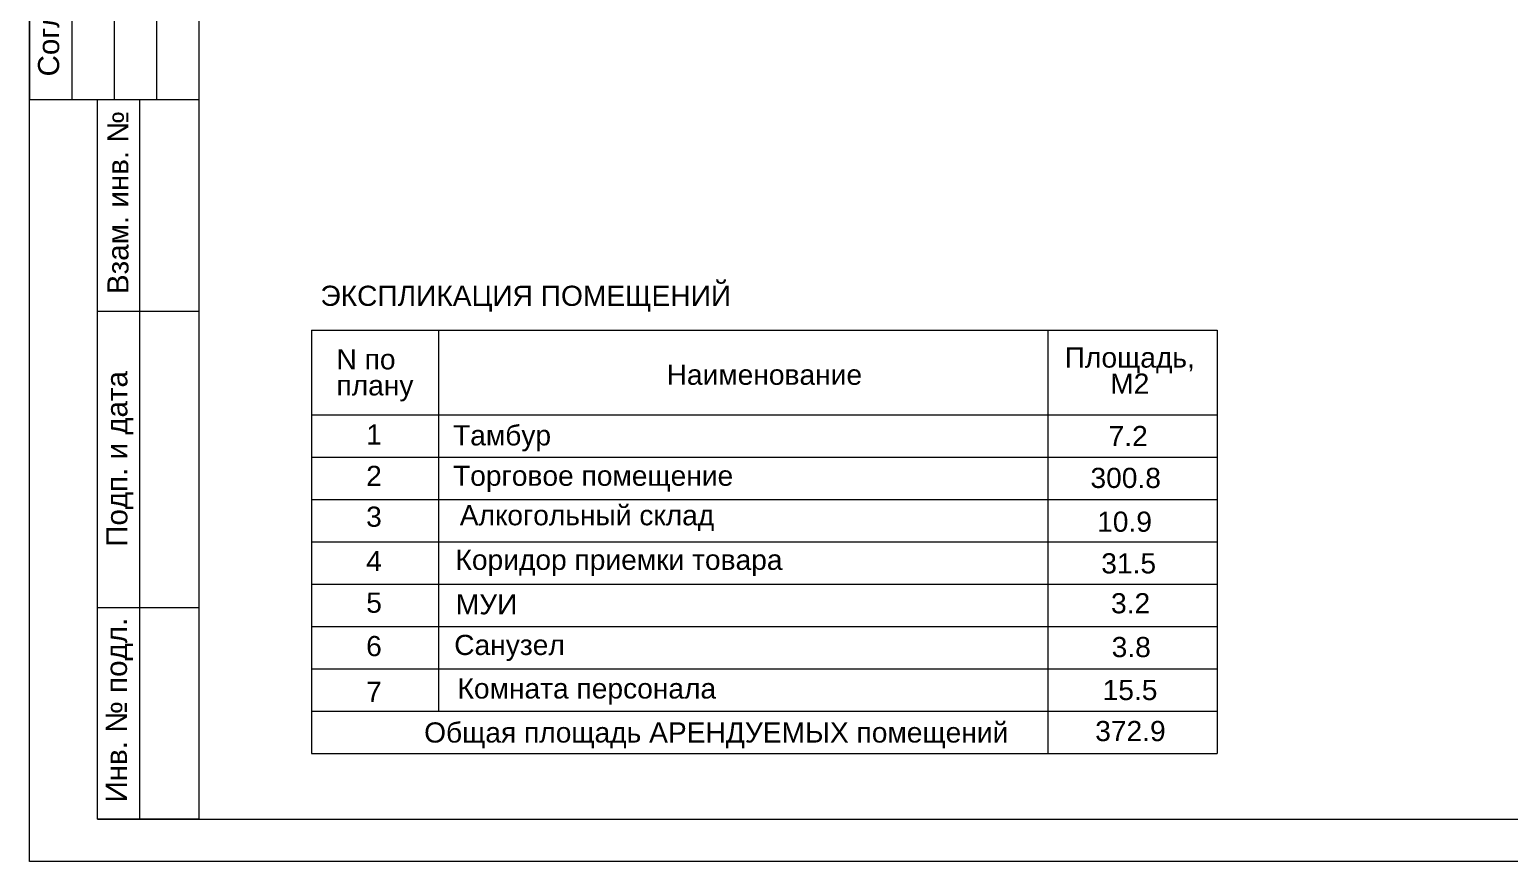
# Model space of a CAD drawing. Header units: metres. Extents: x -564 to -106, y -319 to -159.
# Drawn here: x -327.53 to -309.18, y -230.52 to -220.2 of the extents above; entities that cross this region are included whole.
import ezdxf
from ezdxf.enums import TextEntityAlignment as Align

# ---------------------------------------------------------------- set-up
doc = ezdxf.new("R2010")
doc.units = ezdxf.units.M
doc.header["$MEASUREMENT"] = 0
doc.layers.add('Level 50', color=7, linetype='Continuous', lineweight=0)
doc.layers.add('Level 63', color=7, linetype='Continuous', lineweight=0)
doc.styles.add('Style-Arial', font='arial.ttf')

msp = doc.modelspace()

# ---------------------------------------------------------------- linework, layer by layer
at = {"color": 7, "linetype": 'Continuous', "lineweight": 13}
for p, q in [((-324.037, -223.931), (-312.806, -223.931)), ((-324.037, -223.931), (-324.037, -229.181)), ((-322.462, -223.931), (-322.462, -228.656)), ((-314.906, -223.931), (-314.906, -229.181)), ((-312.806, -223.931), (-312.806, -229.181)), ((-324.037, -224.981), (-312.806, -224.981)), ((-324.037, -229.181), (-312.806, -229.181))]:
    msp.add_line(p, q, dxfattribs=at)
at = {"color": 7, "linetype": 'Continuous', "lineweight": 0}
for p, q in [((-324.037, -225.506), (-312.806, -225.506)), ((-324.037, -226.031), (-312.806, -226.031)), ((-324.037, -226.556), (-312.806, -226.556)), ((-324.037, -227.081), (-312.806, -227.081)), ((-324.037, -227.606), (-312.806, -227.606)), ((-324.037, -228.131), (-312.806, -228.131)), ((-324.037, -228.656), (-312.806, -228.656))]:
    msp.add_line(p, q, dxfattribs=at)
at = {"layer": 'Level 50', "color": 7, "linetype": 'Continuous', "lineweight": 0}
for p, q in [((-327.534, -230.52), (-327.534, -200.07)), ((-279.391, -230.52), (-327.534, -230.52))]:
    msp.add_line(p, q, dxfattribs=at)
at = {"layer": 'Level 50', "color": 7, "linetype": 'Continuous', "lineweight": 13}
for p, q in [((-325.434, -200.595), (-325.434, -229.995)), ((-326.694, -229.995), (-279.916, -229.995))]:
    msp.add_line(p, q, dxfattribs=at)
at = {"layer": 'Level 63', "color": 7, "linetype": 'Continuous', "lineweight": 13}
for p, q in [((-327.534, -214.245), (-327.534, -221.07)), ((-327.009, -214.245), (-327.009, -221.07)), ((-326.484, -214.245), (-326.484, -221.07)), ((-325.959, -214.245), (-325.959, -221.07)), ((-327.534, -221.07), (-325.434, -221.07)), ((-326.694, -221.07), (-325.434, -221.07)), ((-326.169, -229.995), (-326.169, -221.07)), ((-326.694, -223.695), (-325.434, -223.695)), ((-326.694, -227.37), (-325.434, -227.37))]:
    msp.add_line(p, q, dxfattribs=at)
at = {"layer": 'Level 63', "color": 7, "linetype": 'Continuous', "lineweight": 13, "flags": 128}
msp.add_lwpolyline([(-325.434, -229.995), (-326.694, -229.995), (-326.694, -221.07)], dxfattribs=at)

# ---------------------------------------------------------------- texts
at = {"color": 7, "lineweight": 13, "style": 'Style-Arial'}
msp.add_text('ЭКСПЛИКАЦИЯ ПОМЕЩЕНИЙ ', height=0.25, dxfattribs=at).set_placement((-321.332, -223.504), align=Align.MIDDLE_CENTER)
at = {"color": 7, "linetype": 'Continuous', "lineweight": 0, "style": 'Style-Arial'}
for s, p in [('1', (-323.263, -225.1)), ('2', (-323.263, -225.613)), ('3', (-323.263, -226.119)), ('4', (-323.263, -226.669)), ('5', (-323.262, -227.186)), ('6', (-323.263, -227.724)), ('7', (-323.263, -228.291))]:
    msp.add_text(s, height=0.25, dxfattribs=at).set_placement(p, align=Align.TOP_CENTER)
for s, p in [('Тамбур', (-322.283, -225.11)), ('Торговое помещение', (-322.283, -225.611)), ('Санузел', (-322.268, -227.71))]:
    msp.add_text(s, height=0.25, dxfattribs=at).set_placement(p, align=Align.TOP_LEFT)
at = {"color": 7, "linetype": 'Continuous', "lineweight": 13, "style": 'Style-Arial'}
msp.add_text('Общая площадь АРЕНДУЕМЫХ помещений', height=0.25, dxfattribs=at).set_placement((-322.641, -228.796), align=Align.TOP_LEFT)
at = {"color": 7, "linetype": 'Continuous', "lineweight": 13, "char_height": 0.25, "attachment_point": 4, "style": 'Style-Arial'}
for s, insert, line_spacing_factor in [('N по \\Pплану', (-323.728, -224.491), 0.776524), ('Наименование', (-319.634, -224.485), 0.6)]:
    msp.add_mtext(s, dxfattribs=dict(at, insert=insert, line_spacing_factor=line_spacing_factor))
at = {"color": 7, "linetype": 'Continuous', "lineweight": 0, "char_height": 0.25, "style": 'Style-Arial'}
for s, insert, attachment_point, line_spacing_factor in [('Площадь,\\PМ2', (-313.889, -224.145), 2, 0.776524), ('Комната персонала\\P', (-322.227, -228.25), 1, 0.6)]:
    msp.add_mtext(s, dxfattribs=dict(at, insert=insert, attachment_point=attachment_point, line_spacing_factor=line_spacing_factor))
at = {"layer": 'Level 50', "color": 7, "linetype": 'Continuous', "lineweight": 30, "style": 'Style-Arial'}
for s, p in [('7.2', (-314.152, -225.119)), ('300.8', (-314.377, -225.638)), ('10.9', (-314.294, -226.181)), ('31.5', (-314.243, -226.698)), ('3.2', (-314.122, -227.193)), ('3.8', (-314.114, -227.736)), ('15.5', (-314.226, -228.269)), ('372.9', (-314.318, -228.778))]:
    msp.add_text(s, height=0.25, dxfattribs=at).set_placement(p, align=Align.TOP_LEFT)
at = {"layer": 'Level 50', "color": 7, "linetype": 'Continuous', "lineweight": 0, "style": 'Style-Arial'}
for s, p in [('Алкогольный склад', (-322.199, -226.101)), ('Коридор приемки товара', (-322.252, -226.654)), ('МУИ', (-322.248, -227.206))]:
    msp.add_text(s, height=0.25, dxfattribs=at).set_placement(p, align=Align.TOP_LEFT)
at = {"layer": 'Level 63', "color": 7, "linetype": 'Continuous', "lineweight": 0, "style": 'Style-Arial'}
for s, p in [('Согласовано', (-327.299, -219.677)), ('Взам. инв. №', (-326.439, -222.347)), ('Подп. и дата', (-326.453, -225.528)), ('Инв. № подл.', (-326.458, -228.644))]:
    msp.add_text(s, height=0.2625, rotation=90, dxfattribs=at).set_placement(p, align=Align.MIDDLE_CENTER)

doc.saveas('drawing.dxf')
